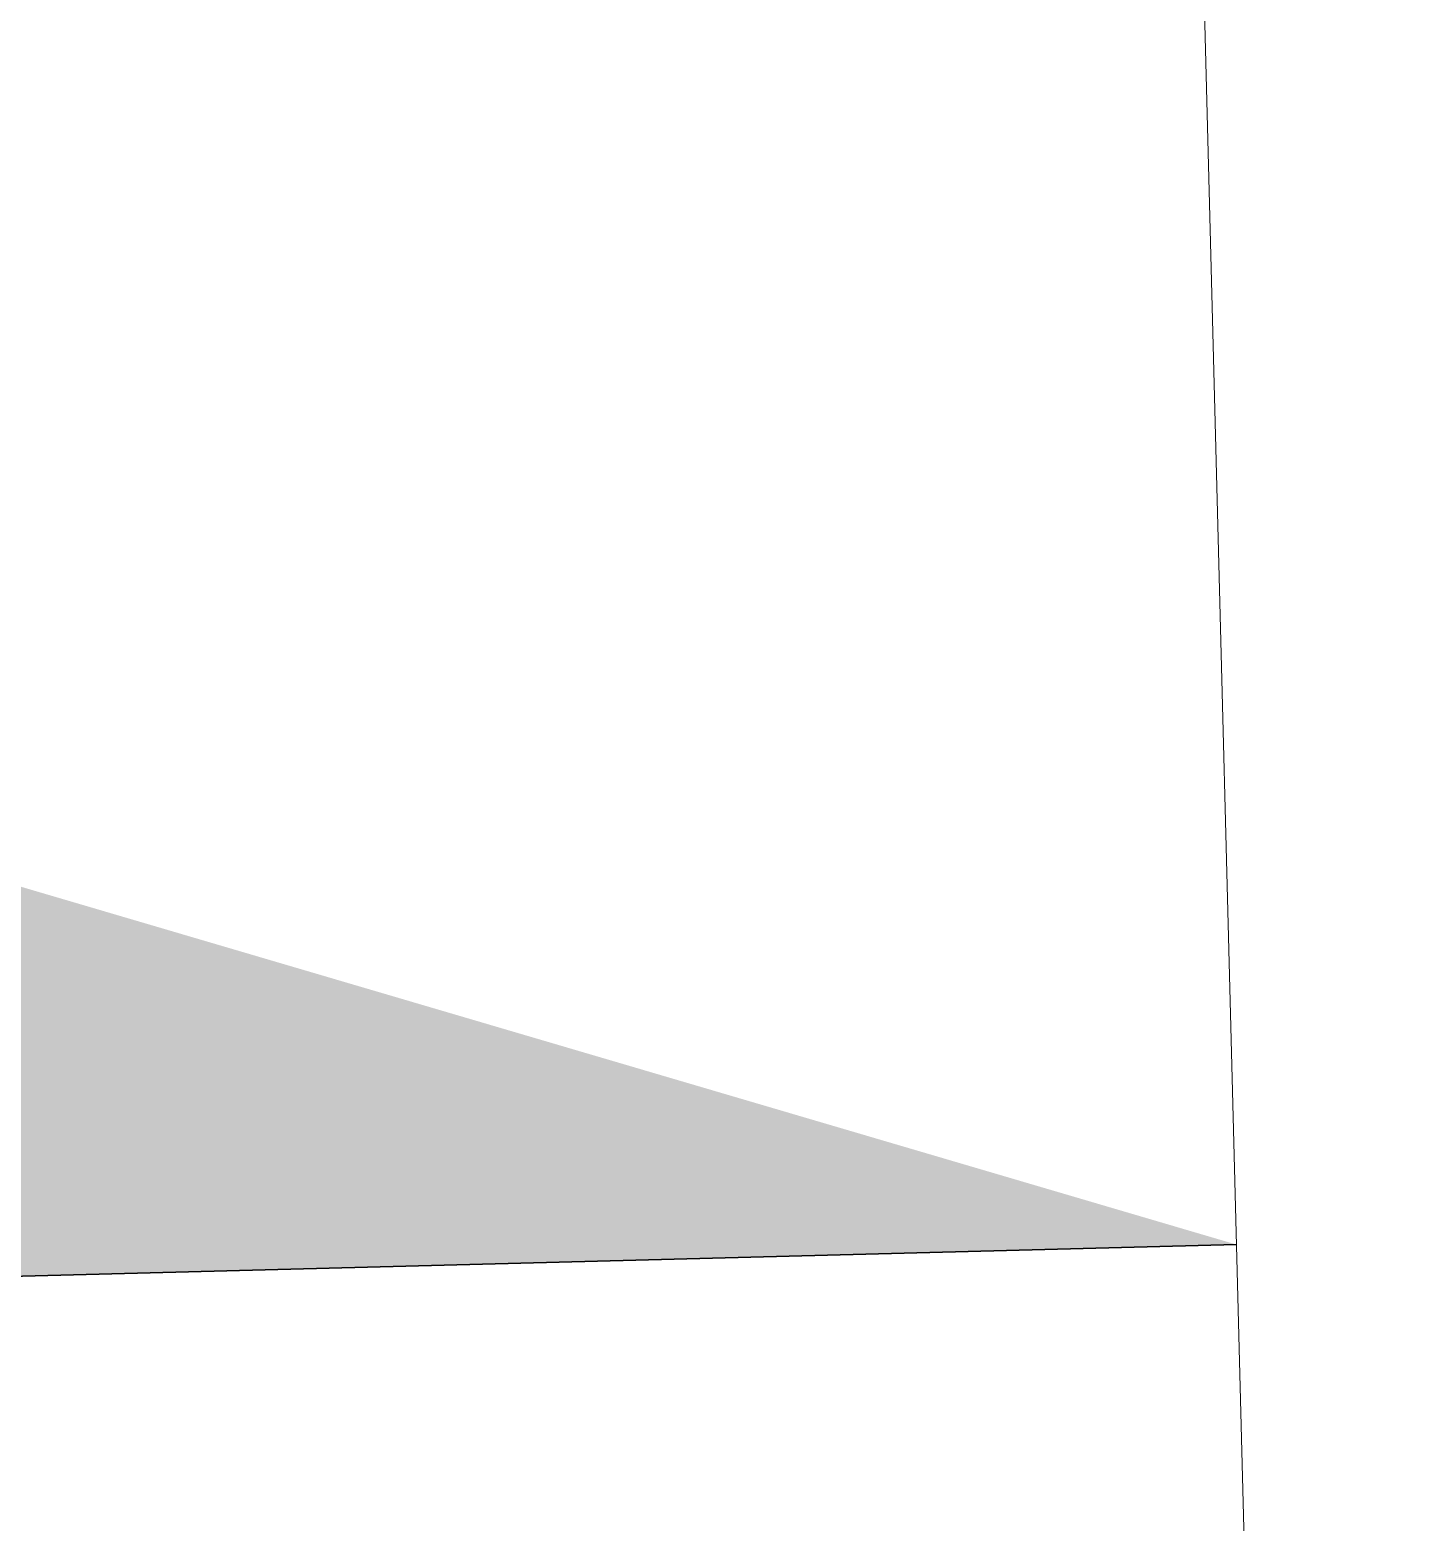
# Model space of a CAD drawing. Extents: x 2081963 to 2085386, y 738291 to 742228.
# Drawn here: x 2083646.393 to 2083649.78, y 741549.899 to 741553.565 of the extents above; entities that cross this region are included whole.
import ezdxf

# ---------------------------------------------------------------- set-up
doc = ezdxf.new("R2010")
doc.units = 0
doc.header["$MEASUREMENT"] = 0
for name, color, linetype, lineweight in [('Prop Lane Lines', 9, 'Continuous', 13), ('Prop Superelevation  Arrow CELL', 9, 'Continuous', 30), ('Prop Superelevation Label', 9, 'Continuous', 30)]:
    doc.layers.add(name, color=color, linetype=linetype, lineweight=lineweight)

# ---------------------------------------------------------------- blocks, each defined once
blk = doc.blocks.new('SUPRT_40')
at = {"layer": 'Prop Superelevation  Arrow CELL'}
blk.add_solid([(0, 0), (-2.140677, -0.691958), (-1.609401, -0.000042)], dxfattribs=at)
blk = doc.blocks.new('SUPLT_40')
at = {"layer": 'Prop Superelevation  Arrow CELL', "extrusion": (0, 0, -1), "xscale": 1.249992, "yscale": 1.249992, "zscale": 1.249992, "rotation": 179.998534}
blk.add_blockref('SUPRT_40', (0, 0), dxfattribs=at)
blk = doc.blocks.new('*U298')
at = {"layer": 'Prop Superelevation  Arrow CELL'}
blk.add_line((-12.495842, 3.169742), (12.49577, 3.81733), dxfattribs=at)
at = {"layer": 'Prop Superelevation  Arrow CELL', "xscale": 1.64042, "yscale": 1.64042, "zscale": 1.64042, "rotation": 1.507985}
blk.add_blockref('SUPLT_40', (12.49577, 3.81733), dxfattribs=at)

msp = doc.modelspace()

# ---------------------------------------------------------------- linework, layer by layer
at = {"layer": 'Prop Lane Lines'}
msp.add_line((2083654.3996, 741356.0088), (2083649.2334, 741555.3788), dxfattribs=at)

# ---------------------------------------------------------------- block references
at = {"layer": 'Prop Superelevation Label'}
msp.add_blockref('*U298', (2083636.862, 741546.7633), dxfattribs=at)

doc.saveas('drawing.dxf')
